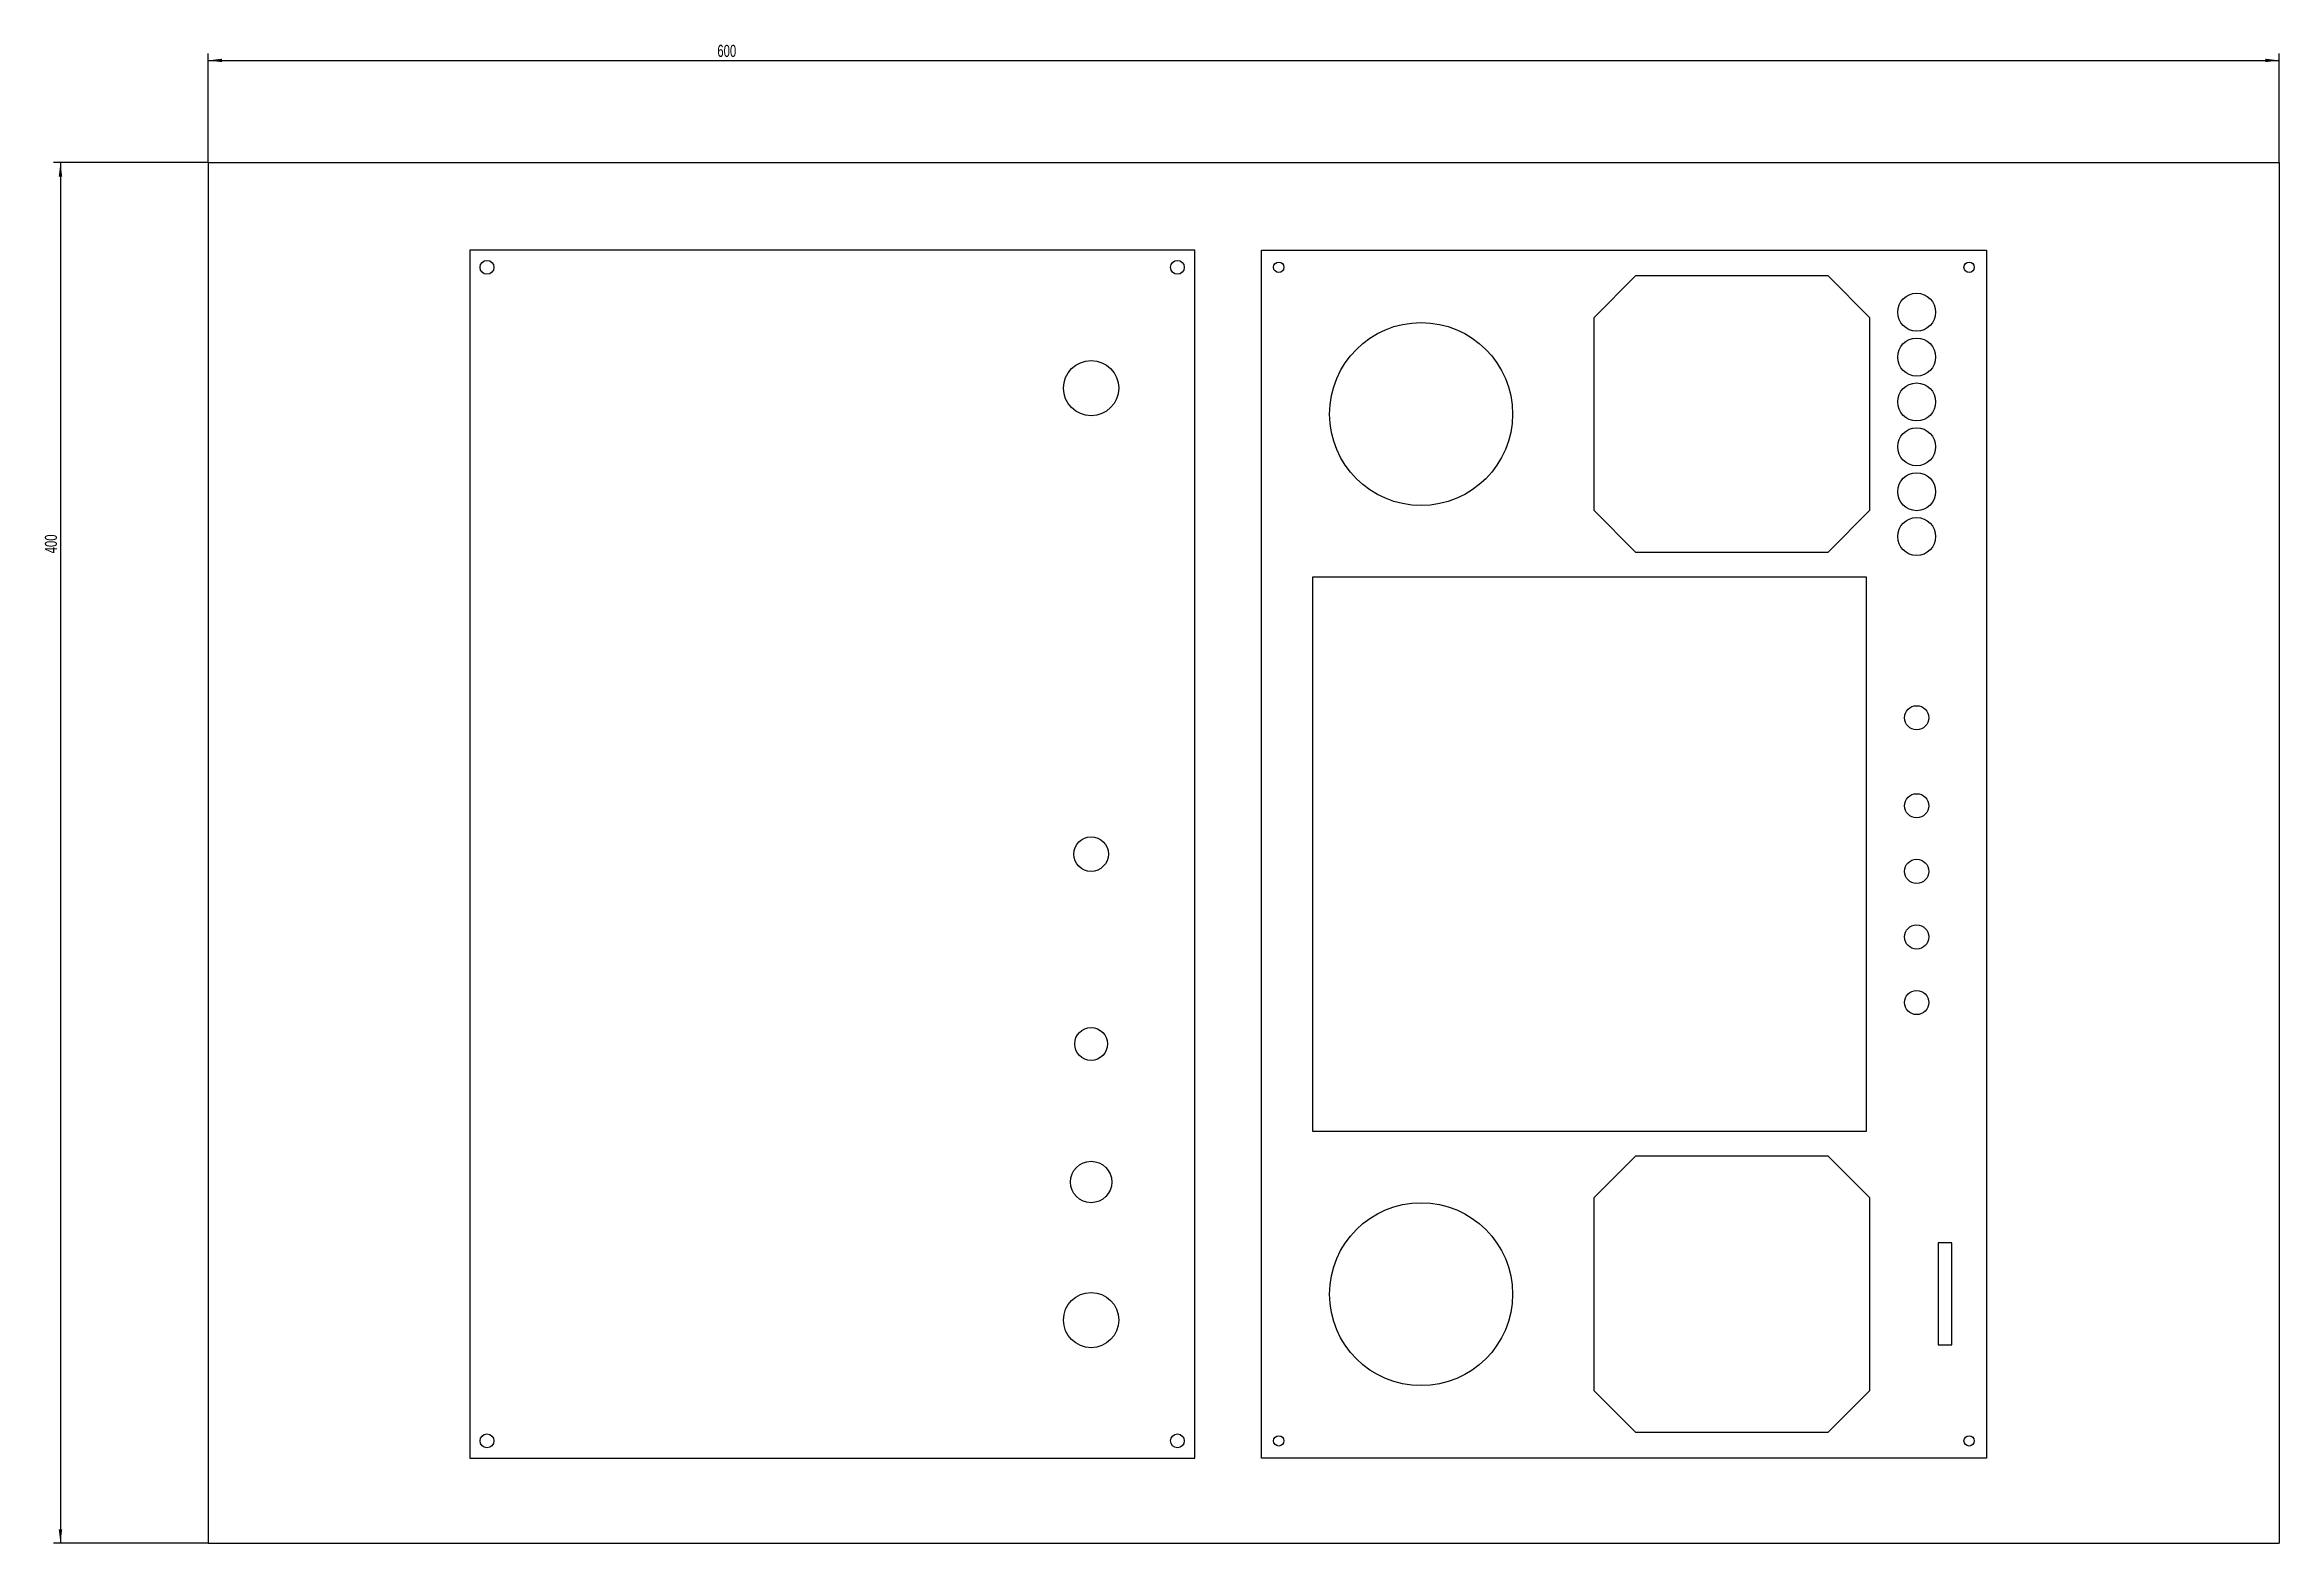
# Model space of a CAD drawing. Header units: millimetres. Extents: x -51 to 596, y 8 to 443.
import ezdxf

# ---------------------------------------------------------------- set-up
doc = ezdxf.new("R2010")
doc.units = ezdxf.units.MM
doc.layers.add('10', color=7, linetype='Continuous')
doc.styles.add('SLDTEXTSTYLE0', font='TXT', dxfattribs={"width": 0.7})
doc.dimstyles.new('SLDDIMSTYLE0', dxfattribs={"dimtxt": 3.5, "dimasz": 4.08, "dimexe": 0, "dimexo": 0.0625, "dimgap": 0.875, "dimtad": 2, "dimrnd": 1e-09, "dimzin": 12, "dimdsep": 46, "dimtxsty": 'SLDTEXTSTYLE0', "dimsah": 1, "dimcen": 0.09, "dimadec": 0, "dimazin": 3, "dimtfac": 1, "dimtofl": 0, "dimtmove": 0, "dimatfit": 3, "dimfxl": 1, "dimfrac": 2, "dimtolj": 1, "dimtzin": 12, "dimarcsym": 0})

# ---------------------------------------------------------------- blocks, each defined once
blk = doc.blocks.new('_D')
at = {"layer": '10'}
for p, q in [((-4.04, 408.37), (-4.04, 439.98)), ((-4.04, 437.98), (595.96, 437.98)), ((595.96, 408.37), (595.96, 439.98))]:
    blk.add_line(p, q, dxfattribs=at)
for points in [[(-4.04, 437.98), (0.04, 437.48), (0.04, 438.49)], [(595.96, 437.98), (591.88, 438.49), (591.88, 437.48)]]:
    blk.add_solid(points, dxfattribs=at)
at = {"layer": '10', "insert": (143.5, 442.5), "char_height": 3.5, "attachment_point": 1, "style": 'SLDTEXTSTYLE0'}
blk.add_mtext('600', dxfattribs=at)
blk = doc.blocks.new('_D_1')
at = {"layer": '10'}
for p, q in [((-4.04, 408.37), (-48.79, 408.37)), ((-46.79, 408.37), (-46.79, 8.37)), ((-4.04, 8.37), (-48.79, 8.37))]:
    blk.add_line(p, q, dxfattribs=at)
for points in [[(-46.79, 408.37), (-47.3, 404.29), (-46.28, 404.29)], [(-46.79, 8.37), (-46.28, 12.45), (-47.3, 12.45)]]:
    blk.add_solid(points, dxfattribs=at)
at = {"layer": '10', "insert": (-51.3, 295.19), "char_height": 3.5, "attachment_point": 1, "rotation": 90, "style": 'SLDTEXTSTYLE0'}
blk.add_mtext('400', dxfattribs=at)

msp = doc.modelspace()

# ---------------------------------------------------------------- linework, layer by layer
at = {"color": 7, "linetype": 'Continuous', "lineweight": 25}
for p, q in [((71.765, 383.044), (71.765, 33.044)), ((281.765, 383.044), (71.765, 383.044)), ((281.765, 33.044), (281.765, 383.044)), ((301.106, 383.044), (511.106, 383.044)), ((301.106, 33.044), (301.106, 383.044)), ((511.106, 383.044), (511.106, 33.044)), ((409.474, 375.544), (397.356, 363.427)), ((465.239, 375.544), (409.474, 375.544)), ((477.356, 363.427), (465.239, 375.544)), ((397.356, 363.427), (397.356, 307.662)), ((477.356, 307.662), (477.356, 363.427)), ((397.356, 307.662), (409.474, 295.544)), ((465.239, 295.544), (477.356, 307.662)), ((409.474, 295.544), (465.239, 295.544)), ((476.356, 288.294), (315.856, 288.294)), ((315.856, 288.294), (315.856, 127.794)), ((476.356, 127.794), (476.356, 288.294)), ((315.856, 127.794), (476.356, 127.794)), ((409.474, 120.544), (397.356, 108.427)), ((465.239, 120.544), (409.474, 120.544)), ((477.356, 108.427), (465.239, 120.544)), ((397.356, 108.427), (397.356, 52.662)), ((477.356, 52.662), (477.356, 108.427)), ((501.106, 95.394), (497.106, 95.394)), ((497.106, 95.394), (497.106, 65.894)), ((501.106, 65.894), (501.106, 95.394)), ((497.106, 65.894), (501.106, 65.894)), ((397.356, 52.662), (409.474, 40.544)), ((465.239, 40.544), (477.356, 52.662)), ((409.474, 40.544), (465.239, 40.544)), ((71.765, 33.044), (281.765, 33.044)), ((511.106, 33.044), (301.106, 33.044))]:
    msp.add_line(p, q, dxfattribs=at)
for centre, radius in [((76.765, 378.044), 2), ((276.765, 378.044), 2), ((306.106, 378.044), 1.5), ((506.106, 378.044), 1.5), ((490.906, 365.044), 5.5), ((347.356, 335.544), 26.5), ((490.906, 352.044), 5.5), ((251.765, 343.044), 8), ((490.906, 339.044), 5.5), ((490.906, 326.044), 5.5), ((490.906, 313.044), 5.5), ((490.906, 300.044), 5.5), ((490.906, 247.544), 3.5), ((490.906, 222.044), 3.5), ((251.765, 208.044), 5), ((490.906, 203.044), 3.5), ((490.906, 184.044), 3.5), ((490.906, 165.044), 3.5), ((251.765, 153.044), 4.75), ((251.765, 113.044), 6), ((347.356, 80.544), 26.5), ((251.765, 73.044), 8), ((76.765, 38.044), 2), ((276.765, 38.044), 2), ((306.106, 38.044), 1.5), ((506.106, 38.044), 1.5)]:
    msp.add_circle(centre, radius, dxfattribs=at)
at = {"layer": '10'}
for p, q in [((-4.044, 408.368), (595.956, 408.368)), ((-4.044, 408.368), (-4.044, 8.368)), ((595.956, 408.368), (595.956, 8.368)), ((-4.044, 8.368), (595.956, 8.368))]:
    msp.add_line(p, q, dxfattribs=at)

# ---------------------------------------------------------------- dimensions: what is measured, and where the dimension line sits
dim = msp.add_linear_dim(base=(595.956, 437.983), p1=(-4.044, 408.368), p2=(595.956, 408.368), dimstyle='SLDDIMSTYLE0', dxfattribs=at)
dim.commit()
dim.dimension.update_dxf_attribs({"geometry": '_D', "text_midpoint": (145.801, 437.983), "dimtype": 160})
dim = msp.add_linear_dim(base=(-46.791, 8.368), p1=(-4.044, 408.368), p2=(-4.044, 8.368), angle=90, dimstyle='SLDDIMSTYLE0', dxfattribs=at)
dim.commit()
dim.dimension.update_dxf_attribs({"geometry": '_D_1', "text_midpoint": (-46.791, 297.494), "dimtype": 160})

doc.saveas('drawing.dxf')
